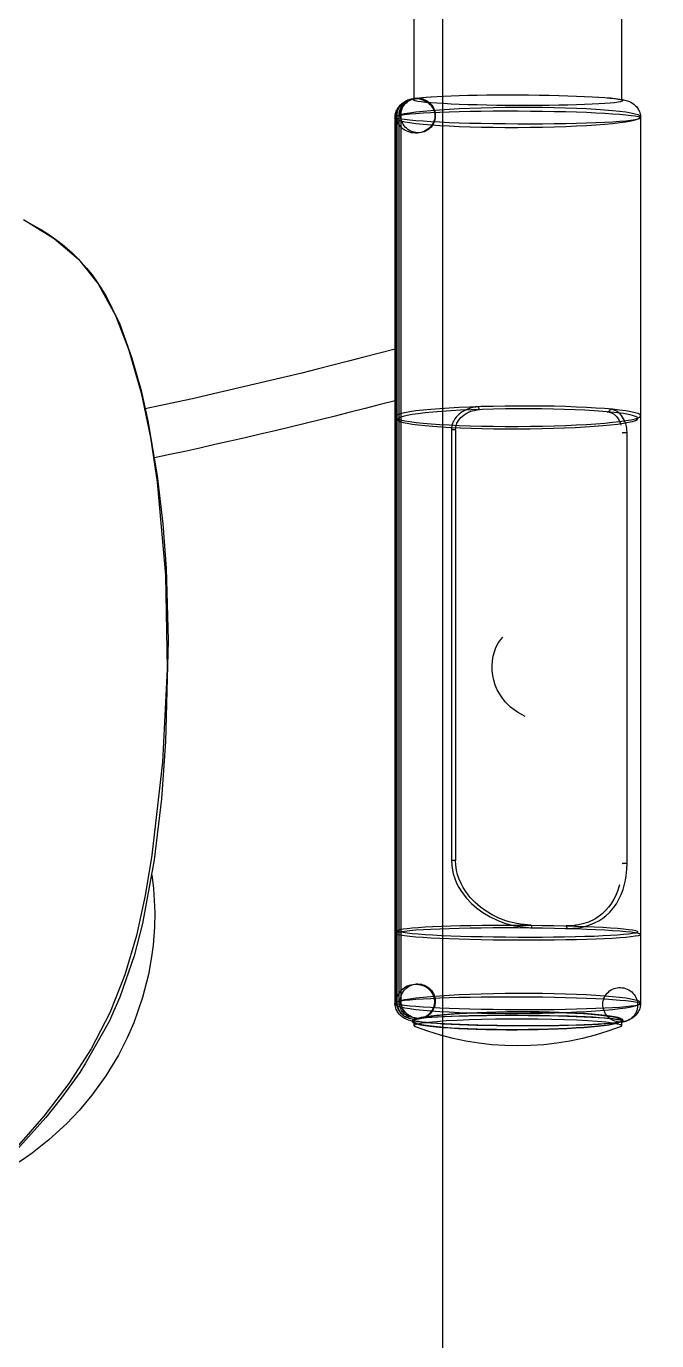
# Model space of a CAD drawing. Header units: inches. Extents: x 5931 to 10048, y 0 to 3185.
# Drawn here: x 7228.88 to 7233.43, y 950.05 to 959.54 of the extents above; entities that cross this region are included whole.
import ezdxf

# ---------------------------------------------------------------- set-up
doc = ezdxf.new("R2010")
doc.units = ezdxf.units.IN
doc.header["$LTSCALE"] = 48
doc.header["$MEASUREMENT"] = 0
doc.linetypes.add('DASHDOT2', pattern=[0.5, 0.25, -0.125, 0, -0.125])
for name, color, linetype in [('A-Eqpm-NIC', 8, 'DASHDOT2'), ('A-Flor-Case-Full Height', 8, 'Continuous'), ('A-Flor-Pattern', 8, 'Continuous')]:
    doc.layers.add(name, color=color, linetype=linetype)

# ---------------------------------------------------------------- blocks, each defined once
blk = doc.blocks.new('Precor_r815')
for p, q in [((-9.903, 57.5078), (-9.9028, 57.5078)), ((-9.903, 57.5078), (-9.9028, 57.5078)), ((-9.8587, 57.4987), (-9.8587, 57.5004)), ((-9.8468, 57.4936), (-9.8355, 57.4918)), ((-9.8355, 57.4918), (-9.824, 57.49)), ((-9.7805, 50.732), (-9.7805, 57.3793)), ((-9.7661, 57.377), (-9.7805, 57.3793)), ((-9.7518, 57.3748), (-9.7661, 57.377)), ((-9.7465, 57.3739), (-9.7518, 57.3748)), ((-9.7465, 50.7228), (-9.7465, 57.3739)), ((-11.2718, 55.1503), (-11.2759, 55.1516)), ((-10.3445, 55.1676), (-10.3486, 55.169)), ((-10.1443, 55.0188), (-10.1443, 51.7867)), ((-11.4146, 51.763), (-11.4146, 54.9951)), ((-10.1752, 51.7855), (-10.1749, 51.7853)), ((-9.7805, 50.732), (-9.7661, 50.7281)), ((-9.7661, 50.7281), (-9.7518, 50.7242)), ((-9.7518, 50.7242), (-9.7465, 50.7228)), ((-11.4213, 50.5841), (-11.4203, 50.5837)), ((-9.9079, 50.5994), (-9.9065, 50.599)), ((-9.9065, 50.599), (-9.9025, 50.5991)), ((-9.9025, 50.5991), (-9.9047, 50.5997)), ((-9.903, 50.5985), (-9.903, 50.5991)), ((-9.903, 50.5985), (-9.9028, 50.5985)), ((-9.903, 50.5985), (-9.9028, 50.5985)), ((-9.8587, 50.6075), (-9.8587, 50.6081)), ((-9.8355, 50.6105), (-9.8468, 50.6136)), ((-9.824, 50.6074), (-9.8355, 50.6105))]:
    blk.add_line(p, q)
for points in [[(-11.375, 58.3634), (-11.375, 57.4969)], [(-9.875, 57.5034), (-9.875, 58.3634)], [(-11.2705, 57.5094), (-11.2955, 57.5073), (-11.3467, 57.5013), (-11.3825, 57.4955), (-11.3974, 57.4921), (-11.4168, 57.4864), (-11.4315, 57.4806), (-11.4417, 57.4755), (-11.4529, 57.4687), (-11.4646, 57.4599), (-11.4765, 57.4488), (-11.4821, 57.4425), (-11.4875, 57.4355), (-11.4951, 57.4237), (-11.5036, 57.4065), (-11.5073, 57.397), (-11.5102, 57.3872), (-11.512, 57.3773), (-11.5124, 57.3672), (-11.5116, 57.3572)], [(-9.8838, 57.5049), (-9.9108, 57.5087), (-9.9354, 57.5114), (-9.9613, 57.5137), (-9.9983, 57.5165)], [(-9.8826, 57.5044), (-9.9028, 57.5078)], [(-9.8813, 57.5045), (-9.8838, 57.5049)], [(-9.8326, 57.4913), (-9.8367, 57.4933), (-9.8404, 57.4948), (-9.844, 57.4962), (-9.8475, 57.4974), (-9.8544, 57.4995), (-9.8683, 57.5034)], [(-9.8335, 57.4913), (-9.8587, 57.5004)], [(-9.7385, 57.3581), (-9.7387, 57.3734), (-9.7393, 57.381), (-9.7405, 57.3891), (-9.7416, 57.3939), (-9.7429, 57.3987), (-9.7463, 57.408), (-9.7503, 57.4169), (-9.7547, 57.425), (-9.7592, 57.4324), (-9.764, 57.4394), (-9.7691, 57.446), (-9.7744, 57.4522), (-9.7798, 57.4578), (-9.7853, 57.4628), (-9.7879, 57.465), (-9.7924, 57.4682)], [(-11.513, 57.3575), (-11.513, 50.7156)], [(-9.7661, 50.7281), (-9.7661, 57.377)], [(-9.7518, 50.7242), (-9.7518, 57.3748)], [(-9.7465, 57.3739), (-9.746, 57.3738)], [(-9.746, 50.7225), (-9.746, 57.3737)], [(-9.737, 50.7162), (-9.737, 57.3581)], [(-7.0516, 56.5954), (-7.2725, 56.4527), (-7.4478, 56.2974), (-7.592, 56.1129), (-7.7168, 55.8743), (-7.8103, 55.6211), (-7.9008, 55.2935), (-7.9684, 54.9601), (-8.0177, 54.6238), (-8.0786, 53.9258), (-8.0908, 53.2238), (-8.0569, 52.522), (-7.9798, 51.8248), (-7.9312, 51.5225), (-7.8675, 51.2223), (-7.7838, 50.9276), (-7.6753, 50.6418), (-7.5395, 50.37), (-7.3786, 50.1108), (-7.1974, 49.8646), (-7.0009, 49.6316)], [(-7.0934, 56.5684), (-7.1819, 56.5167), (-7.2346, 56.4821), (-7.2855, 56.4453), (-7.3343, 56.4065), (-7.3814, 56.3651), (-7.4045, 56.3432), (-7.4488, 56.2976), (-7.5067, 56.2306), (-7.5468, 56.1789), (-7.5847, 56.1247), (-7.6058, 56.0911), (-7.6356, 56.0396)], [(-7.6394, 56.0409), (-7.7475, 55.8102), (-7.8355, 55.5557), (-7.9008, 55.3131), (-7.9509, 55.0837), (-8.0187, 54.6703), (-8.0585, 54.3106), (-8.0822, 53.978), (-8.0978, 53.4353), (-8.0786, 52.6767), (-8.0481, 52.247), (-7.9956, 51.7887), (-7.9106, 51.3113), (-7.8505, 51.0693), (-7.7486, 50.7598), (-7.6699, 50.5754), (-7.4999, 50.2624)], [(-11.4146, 54.9951), (-11.4131, 55.0184), (-11.4119, 55.0298), (-11.4102, 55.0409), (-11.4079, 55.0517), (-11.4051, 55.062), (-11.4018, 55.072), (-11.3957, 55.0873), (-11.3893, 55.1003), (-11.3823, 55.1123), (-11.3746, 55.1233), (-11.3694, 55.1298), (-11.3639, 55.136), (-11.3582, 55.1416), (-11.3523, 55.1468), (-11.3462, 55.1516), (-11.3399, 55.1558), (-11.3333, 55.1595), (-11.3225, 55.1642), (-11.3121, 55.1675), (-11.2908, 55.1725)], [(-11.2759, 55.1516), (-11.2848, 55.1495), (-11.2936, 55.1471), (-11.3022, 55.1441), (-11.3064, 55.1423), (-11.3112, 55.1399), (-11.3166, 55.1366), (-11.3218, 55.1328), (-11.3269, 55.1286), (-11.3317, 55.124), (-11.3364, 55.1189), (-11.3408, 55.1135), (-11.3451, 55.1077), (-11.3514, 55.0981), (-11.3572, 55.0875), (-11.3624, 55.076), (-11.3648, 55.0698), (-11.3676, 55.0611), (-11.3703, 55.0521)], [(-10.1746, 55.0173), (-10.1758, 55.0316), (-10.1767, 55.0387), (-10.1783, 55.0465), (-10.1812, 55.0563), (-10.185, 55.0658), (-10.1895, 55.075), (-10.1972, 55.0878), (-10.205, 55.0984), (-10.2135, 55.1082), (-10.2227, 55.1174), (-10.2368, 55.1294), (-10.2443, 55.1348), (-10.252, 55.1399), (-10.26, 55.1445), (-10.2681, 55.1487), (-10.2765, 55.1524), (-10.285, 55.1556), (-10.2938, 55.1584), (-10.3118, 55.1628), (-10.3301, 55.1662), (-10.3486, 55.169)], [(-10.3422, 55.1902), (-10.3211, 55.1872), (-10.3002, 55.1835), (-10.2797, 55.1786), (-10.2697, 55.1755), (-10.26, 55.1719), (-10.2505, 55.1677), (-10.2412, 55.163), (-10.2322, 55.1578), (-10.2234, 55.1521), (-10.2149, 55.146), (-10.1989, 55.1325), (-10.1885, 55.1221), (-10.1788, 55.1109), (-10.17, 55.099), (-10.1612, 55.0844), (-10.1561, 55.074), (-10.1518, 55.0632), (-10.1485, 55.052), (-10.1468, 55.0432), (-10.1457, 55.0351), (-10.1443, 55.0188)], [(-10.1752, 55.0176), (-10.1752, 51.7855)], [(-10.6775, 52.8654), (-10.6238, 52.8977), (-10.5982, 52.9153), (-10.5732, 52.9354), (-10.5601, 52.9475), (-10.5358, 52.9737), (-10.514, 53.002), (-10.4946, 53.0322), (-10.4768, 53.066), (-10.4622, 53.1011), (-10.4509, 53.1374), (-10.4435, 53.1741), (-10.4398, 53.21), (-10.4395, 53.2462), (-10.4422, 53.2826), (-10.4476, 53.3179), (-10.4557, 53.3516), (-10.467, 53.3841), (-10.4821, 53.4147), (-10.4922, 53.4302), (-10.5169, 53.4619)], [(-10.1443, 51.7867), (-10.1468, 51.7487), (-10.1515, 51.7112), (-10.1575, 51.6837), (-10.1686, 51.6482), (-10.1824, 51.6143), (-10.1987, 51.5818), (-10.2173, 51.5509), (-10.2366, 51.5233), (-10.2532, 51.5022), (-10.2894, 51.4627), (-10.3294, 51.4265), (-10.3727, 51.3938), (-10.4258, 51.3609), (-10.4761, 51.3356), (-10.5288, 51.3144), (-10.5559, 51.3057), (-10.5999, 51.2951), (-10.6408, 51.2885), (-10.7238, 51.2799)], [(-10.7216, 51.2985), (-10.6434, 51.3067), (-10.6049, 51.3131), (-10.5634, 51.3232), (-10.5378, 51.3316), (-10.488, 51.352), (-10.4406, 51.3763), (-10.3959, 51.404), (-10.3545, 51.4352), (-10.3163, 51.4695), (-10.2816, 51.5071), (-10.2657, 51.527), (-10.2483, 51.5514), (-10.2302, 51.5808), (-10.2142, 51.6116), (-10.2006, 51.6438), (-10.1894, 51.6776), (-10.1813, 51.7127), (-10.1769, 51.7487), (-10.1746, 51.7852)], [(-10.9807, 51.2751), (-11.0218, 51.2764), (-11.0619, 51.2799), (-11.0908, 51.2851), (-11.1095, 51.2898), (-11.1452, 51.3014), (-11.1788, 51.3158), (-11.2103, 51.3329), (-11.2395, 51.3525), (-11.2616, 51.3702), (-11.2896, 51.3972), (-11.3149, 51.4271), (-11.3374, 51.4597), (-11.3562, 51.4932), (-11.3722, 51.5284), (-11.3858, 51.5661), (-11.3969, 51.6062), (-11.4035, 51.6373), (-11.4087, 51.6695), (-11.4134, 51.7196), (-11.4146, 51.763)], [(-11.359, 51.6023), (-11.3445, 51.5542), (-11.3353, 51.5293), (-11.3278, 51.5121), (-11.3196, 51.4955), (-11.3012, 51.4634), (-11.2909, 51.4479), (-11.28, 51.4331), (-11.2621, 51.4118), (-11.2493, 51.3983), (-11.2357, 51.3855), (-11.2215, 51.3734), (-11.195, 51.3536), (-11.1809, 51.3446), (-11.1663, 51.3362), (-11.1511, 51.3286), (-11.1353, 51.3218), (-11.1189, 51.3158), (-11.1011, 51.3106), (-11.0625, 51.3019)], [(-7.9789, 51.6774), (-7.9922, 51.5733), (-7.9998, 51.3949), (-7.998, 51.2835), (-7.9884, 51.15), (-7.9776, 51.0614), (-7.9548, 50.9295), (-7.9123, 50.7562), (-7.8483, 50.566), (-7.8009, 50.4529), (-7.737, 50.3227), (-7.6471, 50.1686), (-7.5453, 50.0221), (-7.4542, 49.9093), (-7.3639, 49.8106), (-7.2346, 49.6876), (-7.1137, 49.5887), (-7.0417, 49.5361), (-6.8957, 49.4419), (-6.8, 49.3884)], [(-11.0625, 51.3019), (-11.0535, 51.2997), (-11.0455, 51.298), (-11.0409, 51.2971), (-11.0316, 51.2958), (-11.0221, 51.2949), (-11.0124, 51.2942), (-11.0026, 51.2939), (-10.9927, 51.2938), (-10.9728, 51.2938)], [(-10.9807, 51.2751), (-10.9805, 51.2789), (-10.9801, 51.2826), (-10.9794, 51.2859), (-10.9784, 51.2887), (-10.9772, 51.291), (-10.9758, 51.2927), (-10.9743, 51.2936), (-10.9728, 51.2938)], [(-11.5119, 50.7154), (-11.511, 50.6978), (-11.5101, 50.6891), (-11.5084, 50.6804), (-11.5072, 50.6756), (-11.504, 50.6664), (-11.5002, 50.6576), (-11.4957, 50.6492), (-11.4912, 50.6417), (-11.4864, 50.6347), (-11.4814, 50.6282), (-11.4761, 50.6221), (-11.4707, 50.6166), (-11.4653, 50.6116), (-11.4599, 50.607), (-11.45, 50.5997), (-11.4391, 50.5929), (-11.4322, 50.5892), (-11.4159, 50.5816)], [(-9.8767, 50.5767), (-9.8591, 50.5798), (-9.8463, 50.5831), (-9.8347, 50.5867), (-9.8222, 50.5914), (-9.8132, 50.5956), (-9.8026, 50.6014), (-9.7911, 50.6092), (-9.7853, 50.6138), (-9.7794, 50.619), (-9.7734, 50.6249), (-9.7677, 50.6313), (-9.7623, 50.6383), (-9.7573, 50.6458), (-9.7505, 50.6584), (-9.7465, 50.6674), (-9.743, 50.6766), (-9.7399, 50.6865), (-9.7376, 50.6966), (-9.7366, 50.7067), (-9.7368, 50.7118), (-9.7374, 50.717)], [(-9.7487, 50.7119), (-9.7508, 50.6954), (-9.7523, 50.6873), (-9.7533, 50.6833), (-9.7557, 50.6759), (-9.7579, 50.6707), (-9.7603, 50.6656), (-9.7631, 50.6605), (-9.7661, 50.6557), (-9.7693, 50.6509), (-9.7727, 50.6463), (-9.7802, 50.6374), (-9.7841, 50.6332), (-9.7883, 50.6292), (-9.7926, 50.6254), (-9.7971, 50.6218), (-9.8017, 50.6184), (-9.8064, 50.6152), (-9.8136, 50.6109)], [(-9.7465, 50.7228), (-9.746, 50.7226)], [(-11.4159, 50.5816), (-11.414, 50.5808)], [(-11.3959, 50.5746), (-11.3923, 50.5737), (-11.3887, 50.5728), (-11.385, 50.572), (-11.3832, 50.5717), (-11.3813, 50.5713), (-11.3774, 50.5708)], [(-11.3752, 50.5881), (-11.3754, 50.5448)], [(-9.8857, 50.5359), (-9.8828, 50.5371), (-9.8747, 50.5442), (-9.8805, 50.5514), (-9.9002, 50.5584), (-9.9334, 50.5651), (-9.9795, 50.5715), (-10.0376, 50.5774), (-10.1066, 50.5827), (-10.1853, 50.5872), (-10.2722, 50.591), (-10.3657, 50.5939), (-10.464, 50.596), (-10.5653, 50.597), (-10.6677, 50.5971), (-10.7693, 50.5962), (-10.8682, 50.5943), (-10.9626, 50.5916), (-11.0507, 50.5879), (-11.1309, 50.5835), (-11.2017, 50.5783), (-11.2617, 50.5725), (-11.3098, 50.5662), (-11.3452, 50.5595), (-11.3672, 50.5525), (-11.3753, 50.5454), (-11.3695, 50.5383), (-11.3643, 50.5359)], [(-9.8746, 50.5448), (-9.8748, 50.5903)], [(-9.8587, 50.6075), (-9.8335, 50.6104)], [(-7.4999, 50.2624), (-7.4578, 50.1941), (-7.3238, 50.0011), (-7.212, 49.8562), (-7.0252, 49.6369), (-6.8624, 49.4636), (-6.7448, 49.3467), (-6.5388, 49.1556), (-6.3733, 49.0128), (-6.1953, 48.8685), (-5.9541, 48.6874), (-5.6607, 48.4883), (-5.5011, 48.3888), (-5.1459, 48.1826)]]:
    blk.add_lwpolyline(points)
for centre, radius, start, end in [((0, 90.9313), 33.373, 252.95088, 264.16483), ((-9.9056, 57.3817), 0.1251, 358.9107, 79.9656), ((-9.894, 57.3781), 0.1279, 359.54365, 62.76258), ((-9.8817, 57.3751), 0.13, 359.85234, 49.93043), ((0, 90.9313), 36.627, 254.58298, 257.49355), ((0, 90.9313), 37, 254.74222, 257.51478), ((-11.2713, 55.1707), 0.0196, 174.70042, 256.42861), ((-10.3675, 55.1863), 0.0256, 317.433, 8.7359), ((-10.1556, 54.9095), 0.1099, 84.10619, 100.24473), ((-11.397, 54.8104), 0.1855, 84.18402, 95.43145), ((-10.1556, 51.6772), 0.11, 84.12247, 100.23717), ((-11.397, 51.5787), 0.1851, 84.17084, 95.44462), ((-10.6864, 51.285), 0.0377, 159.08581, 187.81236), ((-9.9114, 50.7304), 0.1309, 272.93235, 0.6791), ((-9.9006, 50.7282), 0.1345, 298.97204, 359.95656), ((-9.8876, 50.7247), 0.1359, 311.2395, 359.7733), ((-11.3689, 50.6957), 0.1234, 247.5933, 267.05395), ((-10.625, 52.3781), 1.985, 248.1337, 291.8663)]:
    blk.add_arc(centre, radius, start, end)
for centre, major_axis, ratio in [((-10.6256, 57.4907), (-0.758, -0.0034), 0.052936), ((-9.9027, 57.3763), (-0.0352, -0.1252), 0.964119), ((-9.8858, 57.3736), (-0.1394, -0.0019), 0.930624), ((-9.8858, 57.3736), (-0.1394, -0.0019), 0.930624), ((-10.625, 57.3615), (-0.888, 0.0034), 0.084112), ((-10.625, 57.3609), (-0.888, -0.0034), 0.055399), ((-10.625, 55.1189), (-0.888, 0.0039), 0.086195), ((-10.6251, 55.099), (-0.868, 0.0039), 0.086574), ((-10.625, 51.2333), (-0.888, -0.0039), 0.053315), ((-10.6251, 51.2533), (-0.868, -0.0039), 0.052936), ((-11.3655, 50.7014), (-0.0352, -0.1252), 0.964119), ((-9.9027, 50.7288), (-0.0324, -0.1259), 0.965032), ((-9.8858, 50.7242), (-0.139, 0.0104), 0.929777), ((-9.8858, 50.7242), (-0.139, 0.0104), 0.929777), ((-10.625, 50.7121), (-0.888, 0.0034), 0.084112), ((-10.625, 50.7128), (-0.888, -0.0034), 0.055399), ((-10.6256, 50.5826), (-0.758, 0.0034), 0.086574), ((-10.6256, 50.5826), (-0.758, 0.0034), 0.086574), ((-10.6256, 50.5826), (-0.758, 0.0034), 0.086574), ((-10.625, 50.5824), (-0.754, 0.0034), 0.086574), ((-10.6188, 50.5804), (-0.758, 0.0034), 0.086574), ((-10.6188, 50.5804), (-0.758, 0.0034), 0.086574), ((-10.6312, 50.5842), (-0.758, -0.0034), 0.052936), ((-10.6244, 50.5829), (-0.758, -0.0034), 0.052936), ((-10.625, 50.583), (-0.754, -0.0034), 0.052936)]:
    blk.add_ellipse(centre, major_axis=major_axis, ratio=ratio)
blk = doc.blocks.new('floor pattern 1st floor')
at = {"layer": 'A-Flor-Pattern'}
h = blk.add_hatch(dxfattribs=at)
h.set_pattern_fill('WOODS_BOARD_WIDE', color=256, scale=3, pattern_type=2)
h.set_pattern_definition([(0, (2343, 1229.155), (0, 6), []), (90, (2343, 1229.155), (-12, 12), [6, -42]), (90, (2367, 1235.155), (-12, 12), [6, -42])])
edge = h.paths.add_edge_path(flags=16)
edge.add_line((2149.545, 1020.6322), (2161.545, 1020.6322))
edge.add_ellipse((2161.545, 1015.6322), major_axis=(-3.5355, -3.5355), ratio=1, start_angle=135, end_angle=225, ccw=False)
edge.add_line((2166.545, 1015.6322), (2166.545, 984.6322))
edge.add_ellipse((2161.545, 984.6322), major_axis=(3.5355, -3.5355), ratio=1, start_angle=315, end_angle=405, ccw=False)
edge.add_line((2161.545, 979.6322), (2156.545, 979.6322))
edge.add_line((2156.545, 979.6322), (2156.545, 955.6322))
edge.add_line((2156.545, 955.6322), (2147.545, 955.6322))
edge.add_line((2147.545, 955.6322), (2126.545, 955.6322))
edge.add_line((2126.545, 955.6322), (2126.545, 995.431))
edge.add_line((2126.545, 995.431), (2126.545, 1010.6322))
edge.add_line((2126.545, 1010.6322), (2144.545, 1010.6322))
edge.add_line((2144.545, 1010.6322), (2144.545, 1015.6322))
edge.add_ellipse((2148.7432, 1016.4341), major_axis=(3.1948, 3.1948), ratio=0.85373, start_angle=38.50713, end_angle=141.49287, ccw=False)
edge = h.paths.add_edge_path(flags=16)
edge.add_ellipse((2192.3469, 952.4341), major_axis=(-3.1924, 3.1924), ratio=0.855373, start_angle=218.45347, end_angle=321.54653, ccw=False)
edge.add_line((2196.545, 951.6322), (2196.5315, 920.2652))
edge.add_ellipse((2191.545, 920.6322), major_axis=(-3.5355, -3.5355), ratio=1, start_angle=45, end_angle=130.79032, ccw=False)
edge.add_line((2191.545, 915.6322), (2186.7141, 915.6322))
edge.add_line((2186.7141, 915.6322), (2186.545, 891.6322))
edge.add_line((2186.545, 891.6322), (2177.545, 891.6322))
edge.add_line((2177.545, 891.6322), (2156.545, 891.6322))
edge.add_line((2156.545, 891.6322), (2156.545, 931.431))
edge.add_line((2156.545, 931.431), (2156.545, 946.6322))
edge.add_line((2156.545, 946.6322), (2174.545, 946.6322))
edge.add_line((2174.545, 946.6322), (2174.545, 951.6322))
edge.add_ellipse((2179.545, 951.6322), major_axis=(3.5355, -3.5355), ratio=1, start_angle=135, end_angle=225, ccw=False)
edge.add_line((2179.545, 956.6322), (2191.545, 956.6322))
edge = h.paths.add_edge_path(flags=16)
edge.add_ellipse((2066.3997, 1141.2807), major_axis=(0, 0.0156), ratio=1, start_angle=270, end_angle=337.73068)
edge.add_line((2066.4056, 1141.2951), (2066.4056, 1141.2867))
edge.add_line((2066.4056, 1141.2867), (2066.4056, 1140.7527))
edge.add_line((2066.4056, 1140.7527), (2066.3997, 1140.7527))
edge.add_line((2066.3997, 1140.7527), (2066.3997, 1140.7072))
edge.add_line((2066.3997, 1140.7072), (2049.1278, 1140.7072))
edge.add_line((2049.1278, 1140.7072), (2045.1001, 1140.7072))
edge.add_line((2045.1001, 1140.7072), (2032.7596, 1140.7072))
edge.add_line((2032.7596, 1140.7072), (2030.3778, 1140.7072))
edge.add_line((2030.3778, 1140.7072), (2028.0028, 1140.7072))
edge.add_line((2028.0028, 1140.7072), (2028.0028, 1140.7527))
edge.add_line((2028.0028, 1140.7527), (2027.9969, 1140.7527))
edge.add_line((2027.9969, 1140.7527), (2027.9969, 1141.2867))
edge.add_line((2027.9969, 1141.2867), (2027.9969, 1141.2951))
edge.add_ellipse((2028.0028, 1141.2807), major_axis=(0, 0.0156), ratio=1, start_angle=22.26932, end_angle=90)
edge.add_line((2027.9872, 1141.2807), (2027.9872, 1140.7072))
edge.add_line((2027.9872, 1140.7072), (2027.9513, 1140.7072))
edge.add_line((2027.9513, 1140.7072), (2027.9513, 1141.2807))
edge.add_line((2027.9513, 1141.2807), (2027.9513, 1141.2867))
edge.add_ellipse((2027.9968, 1141.2867), major_axis=(0.0455, 0), ratio=1, start_angle=90, end_angle=180, ccw=False)
edge.add_line((2027.9968, 1141.3322), (2027.9969, 1141.3322))
edge.add_line((2027.9969, 1141.3322), (2028.0028, 1141.3322))
edge.add_line((2028.0028, 1141.3322), (2033.8793, 1141.3322))
edge.add_line((2033.8793, 1141.3322), (2033.8793, 1141.9057))
edge.add_ellipse((2033.9308, 1141.9057), major_axis=(0.0515, 0), ratio=1, start_angle=90, end_angle=180, ccw=False)
edge.add_line((2033.9308, 1141.9572), (2036.1293, 1141.9572))
edge.add_line((2036.1293, 1141.9572), (2036.1293, 1145.9295))
edge.add_ellipse((2037.8793, 1152.7072), major_axis=(7, 0), ratio=1, start_angle=180, end_angle=255.52249, ccw=False)
edge.add_ellipse((2037.8793, 1152.7072), major_axis=(7, 0), ratio=1, start_angle=0, end_angle=180, ccw=False)
edge.add_ellipse((2037.8793, 1152.7072), major_axis=(7, 0), ratio=1, start_angle=284.47751, end_angle=360, ccw=False)
edge.add_line((2039.6293, 1145.9295), (2039.6293, 1141.9572))
edge.add_line((2039.6293, 1141.9572), (2041.8278, 1141.9572))
edge.add_ellipse((2041.8278, 1141.9057), major_axis=(0.0515, 0), ratio=1, start_angle=360, end_angle=450, ccw=False)
edge.add_line((2041.8793, 1141.9057), (2041.8793, 1141.3322))
edge.add_line((2041.8793, 1141.3322), (2052.5763, 1141.3322))
edge.add_line((2052.5763, 1141.3322), (2052.5763, 1141.9057))
edge.add_ellipse((2052.6278, 1141.9057), major_axis=(0.0515, 0), ratio=1, start_angle=90, end_angle=180, ccw=False)
edge.add_line((2052.6278, 1141.9572), (2054.8263, 1141.9572))
edge.add_line((2054.8263, 1141.9572), (2054.8263, 1145.9295))
edge.add_ellipse((2056.5763, 1152.7072), major_axis=(7, 0), ratio=1, start_angle=180, end_angle=255.52249, ccw=False)
edge.add_ellipse((2056.5763, 1152.7072), major_axis=(7, 0), ratio=1, start_angle=0, end_angle=180, ccw=False)
edge.add_ellipse((2056.5763, 1152.7072), major_axis=(7, 0), ratio=1, start_angle=284.47751, end_angle=360, ccw=False)
edge.add_line((2058.3263, 1145.9295), (2058.3263, 1141.9572))
edge.add_line((2058.3263, 1141.9572), (2060.5248, 1141.9572))
edge.add_ellipse((2060.5248, 1141.9057), major_axis=(0.0515, 0), ratio=1, start_angle=360, end_angle=450, ccw=False)
edge.add_line((2060.5763, 1141.9057), (2060.5763, 1141.3322))
edge.add_line((2060.5763, 1141.3322), (2066.3997, 1141.3322))
edge.add_line((2066.3997, 1141.3322), (2066.4056, 1141.3322))
edge.add_line((2066.4056, 1141.3322), (2066.4057, 1141.3322))
edge.add_ellipse((2066.4057, 1141.2867), major_axis=(0.0455, 0), ratio=1, start_angle=360, end_angle=450, ccw=False)
edge.add_line((2066.4513, 1141.2867), (2066.4513, 1141.2807))
edge.add_line((2066.4513, 1141.2807), (2066.4513, 1140.7072))
edge.add_line((2066.4513, 1140.7072), (2066.4154, 1140.7072))
edge.add_line((2066.4154, 1140.7072), (2066.4154, 1141.2807))
edge = h.paths.add_edge_path(flags=16)
edge.add_ellipse((2444.8292, 1074.381), major_axis=(-118.2279, -0.0387), ratio=0.67080297, start_angle=0, end_angle=360)
h.paths.add_polyline_path([(2248.8, 1035.4972), (2231.2, 1035.4972), (2231.2, 1051.0172), (2248.8, 1051.0172)], flags=16)
h.paths.add_polyline_path([(2082.295, 971.0822), (2080.545, 971.0822), (2080.545, 1020.6322), (2082.295, 1020.6322)], flags=16)
h.paths.add_polyline_path([(2176.17, 1088.7072), (2128.17, 1088.7072), (2128.17, 1056.7072), (2176.17, 1056.7072)], flags=16)
h.paths.add_polyline_path([(2082.795, 1013.3525), (2084.545, 1013.3525), (2084.545, 889.6322), (2082.795, 889.6322)], flags=16)
h.paths.add_polyline_path([(2647.161, 890.6322), (2647.911, 890.6322), (2647.911, 885.0072), (2647.161, 885.0072)], flags=17)
h.paths.add_polyline_path([(2904.9508, 1517.4972), (2903.2, 1517.4972), (2903.2, 1603.9407), (2838.3795, 1603.9407), (2838.3795, 1227.955), (2473.75, 1227.955), (2473.75, 1224.7937), (2343.75, 1224.7937), (2343.75, 1227.955), (2248.295, 1227.955), (2248.295, 1213.6322), (2077.625, 1213.6322), (2077.625, 1355.1322), (2019.625, 1355.1322), (2019.625, 1232.0072), (2025.81, 1232.0072), (2025.81, 1213.6322), (2006.19, 1213.6322), (2006.19, 1226.7572), (1903.615, 1226.7572), (1903.615, 1213.6322), (1889.75, 1213.6322), (1889.75, 1212.8822), (1884.25, 1212.8822), (1884.25, 1252.7572), (1889.75, 1252.7572), (1889.75, 1252.0072), (1902, 1252.0072), (1902, 1420.0072), (1885.75, 1420.0072), (1885.75, 1438.0072), (1751.625, 1438.0072), (1751.625, 1252.7572), (1758.31, 1252.7572), (1758.31, 1212.8822), (1756.81, 1212.8822), (1756.81, 1173.2572), (1347.75, 1173.2572), (1347.75, 1179.2572), (1414.74, 1179.2572), (1414.74, 1233.5072), (1410.74, 1233.5072), (1410.74, 1240.2491), (1356.74, 1240.2491), (1356.74, 1233.5072), (1269.125, 1233.5072), (1269.125, 1173.2572), (980.455, 1173.2572), (980.455, 1209.2072), (835.81, 1209.2072), (835.81, 1173.2572), (707.3769, 1173.2572), (707.3769, 1113.2572), (1275.75, 1113.2572), (1275.75, 1101.2572), (1347.75, 1101.2572), (1347.75, 1113.2572), (1800.625, 1113.2572), (1800.625, 1077.2572), (1858.625, 1077.2572), (1858.625, 1113.2572), (1885.75, 1113.2572), (1885.75, 1158.4572), (2017.2013, 1158.4572), (2017.2013, 1140.7072), (2077.2013, 1140.7072), (2077.2013, 1158.4572), (2176.17, 1158.4572), (2176.17, 1129.5822), (2082.0763, 1129.5822), (2082.0763, 1127.4572), (2027.085, 1127.4572), (2027.085, 1061.4572), (2086.795, 1061.4572), (2086.795, 1056.5822), (2024.71, 1056.5822), (2024.71, 987.1322), (2072.795, 987.1322), (2072.795, 1017.7275), (2080.045, 1017.7275), (2080.045, 890.6322), (2059.8097, 890.6322), (2059.8097, 885.0074), (2386.0006, 885.0072), (2386.0183, 985.8914), (2427.0059, 985.8914), (2427.0059, 986.5101), (2501.0306, 986.5101), (2501.0306, 985.8914), (2542.0183, 985.8914), (2542.0183, 885.0072), (2647.161, 885.0072), (2647.161, 1054.5072), (2790.9145, 1054.5072), (2790.9145, 1108.5072), (2664.9294, 1108.5072), (2664.9294, 1114.5072), (2881.955, 1114.5072), (2881.955, 1158.6276), (2917.955, 1158.6276), (2917.955, 1114.5072), (2978.205, 1114.5072), (2978.205, 1227.955), (2920.8649, 1227.955), (2920.865, 1226.455), (2902.77, 1226.4529), (2902.77, 1231.7029), (2891.52, 1231.7029), (2891.52, 1397.6448), (2882.27, 1397.6448), (2882.27, 1453.0572), (2891.5194, 1453.056), (2902.77, 1453.056), (2902.77, 1457.9972), (2921.23, 1457.9972), (2921.23, 1455.9322), (2978.205, 1455.9322), (2978.205, 1516.5323), (2962.2, 1516.5323), (2962.2, 1517.4972)])
h = blk.add_hatch(dxfattribs=at)
h.set_pattern_fill('NET', color=256, scale=144)
h.set_pattern_definition([(0, (3055.871, 1522.532), (0, 18), []), (90, (3055.871, 1522.532), (-18, 1e-15), [])])
h.paths.add_polyline_path([(1124.625, 1107.2572), (1124.625, 1053.9672), (1130.31, 1053.9672), (1130.31, 1032.5472), (1124.625, 1032.5472), (1124.625, 894.1322), (1128.5, 894.1322), (1128.5006, 893.1322), (1559.51, 893.1322), (1559.51, 893.8393), (1559.51, 895.5573), (1559.385, 1107.2572), (1353.75, 1107.2572), (1353.75, 1095.2572), (1269.75, 1095.2572), (1269.75, 1107.2572)])

msp = doc.modelspace()

# ---------------------------------------------------------------- block references
at = {"layer": 'A-Eqpm-NIC', "xscale": -0.9981457892836261, "yscale": 0.9613000631475188}
msp.add_blockref('Precor_r815', (7221.8187, 903.7386), dxfattribs=at)
at = {"layer": 'A-Flor-Case-Full Height'}
msp.add_blockref('floor pattern 1st floor', (6000, 0), dxfattribs=at)

doc.saveas('drawing.dxf')
